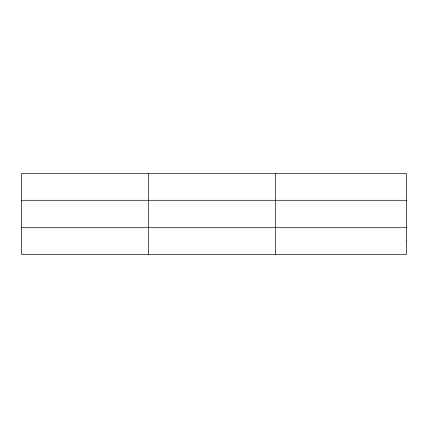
<?xml version="1.0" encoding="UTF-8"?>
<svg xmlns="http://www.w3.org/2000/svg" width="428" height="428" viewBox="0 0 428 428"><rect width="100%" height="100%" fill="white"/><g stroke="black" fill="none" stroke-linecap="round" stroke-linejoin="round"><path stroke-width="0.64" d="M148.516 254.318L148.516 173.682M275.632 254.318L275.632 173.682M21.4 200.293L406.6 200.293M21.4 227.707L406.6 227.707M406.6 241.012L406.6 254.318L21.4 254.318L21.4 173.682L406.6 173.682L406.6 241.012"/></g></svg>
